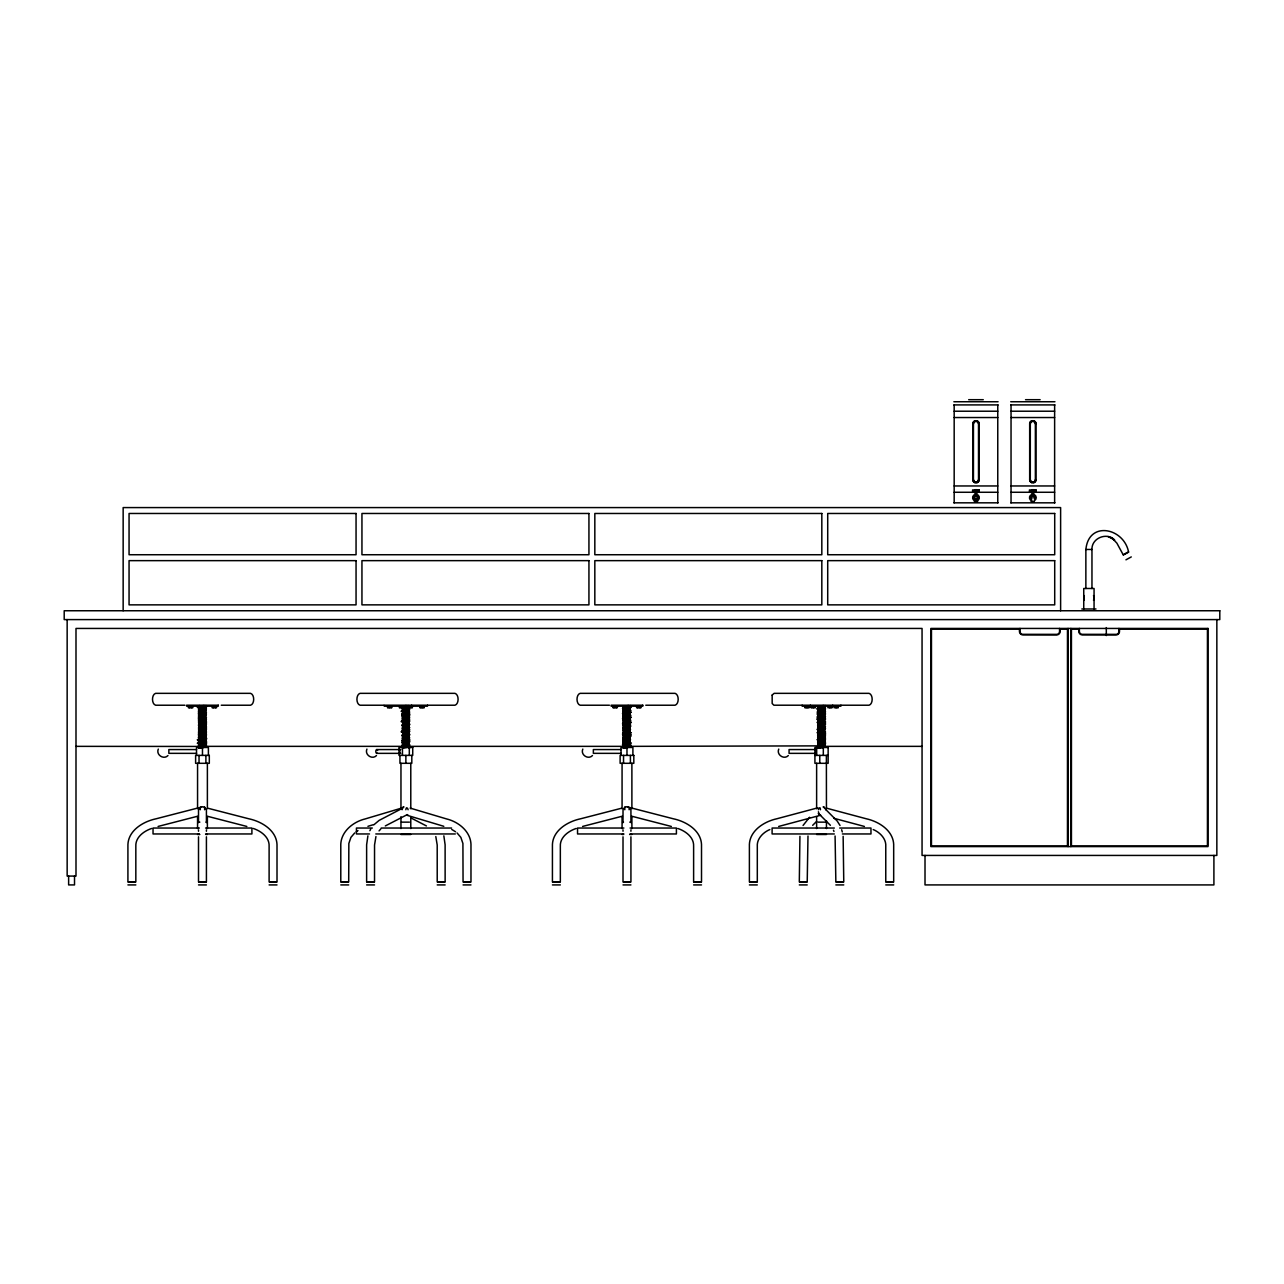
<?xml version="1.0" encoding="UTF-8"?>
<svg xmlns="http://www.w3.org/2000/svg" width="1284" height="1284" viewBox="0 0 1284 1284"><rect width="100%" height="100%" fill="white"/><g stroke="black" fill="none" stroke-linecap="round" stroke-linejoin="round"><path stroke-width="1.5" d="M408.89 706.826L403.208 707.853M409.724 747.946L408.665 747.689M799.932 836.317L799.306 881.947L807.219 881.947L807.989 836.012M1091.962 588.489L1091.962 549.472C1091.48 538.012 1106.952 531.913 1114.672 540.018L1108.044 536.503M815.388 750.514L815.87 749.583L815.805 753.355L789.066 753.355L789.066 749.567L815.805 749.567M366.919 749.086C364.367 754.719 372.248 760.096 376.501 755.554M778.746 749.086C776.21 754.719 784.091 760.096 788.344 755.554M158.301 749.086C155.749 754.767 163.71 760.08 167.979 755.554M582.808 749.086C580.256 754.767 588.216 760.08 592.486 755.554M1034.294 498.16L1033.54 496.33L1031.726 496.667M367.898 835.852L366.63 844.808L366.63 881.947L374.527 881.947L374.543 845L375.939 836.558M369.872 830.7L370.691 829.143M803.062 825.468L809.562 817.266M402.919 707.773L408.569 706.377M403.786 709.651L402.903 709.394L403.786 709.025M403.786 711.368L402.919 711.192L403.786 710.726M403.208 712.989C401.122 711.079 412.116 712.026 407.285 711.063M403.786 714.787L402.919 714.61L404.155 714.016M403.786 716.488L402.903 716.231L403.786 715.862M403.208 718.109C401.057 716.199 412.116 717.178 407.285 716.199M403.786 719.907L402.903 719.65L403.786 719.281M403.786 721.624L402.903 721.367L404.155 720.854M403.208 723.245C401.17 721.319 412.1 722.298 407.285 721.335M403.786 725.043L402.903 724.786L404.155 724.272M403.786 726.744L402.919 726.583L403.786 726.118M403.208 728.381C401.122 726.471 412.116 727.418 407.285 726.455M403.786 730.163L402.919 730.002L403.786 729.537M403.786 731.88L402.903 731.623L404.155 731.11M403.208 733.501C401.089 731.559 412.1 732.57 407.285 731.591M403.786 735.299L402.903 735.042L404.155 734.528M403.786 737L402.919 736.839L403.786 736.374M403.208 738.637C401.122 736.727 412.116 737.674 407.285 736.711M403.786 740.419L402.919 740.258L403.786 739.793M403.786 742.136L402.903 741.879L403.786 741.51M403.208 743.757C401.089 741.815 412.1 742.826 407.285 741.847M404.155 745.635L402.919 745.378L403.786 744.929M403.786 747.047L403.208 746.325L407.237 745.86M1031.758 496.603L1031.758 498.77M379.053 830.892L380.722 829.079M818.502 706.232L817.619 706.457L818.55 706.633M818.502 707.307L817.619 707.083L818.55 707.259M818.502 707.949L817.619 708.158L818.55 708.335M818.502 713.069L817.619 713.294L818.55 713.471M818.502 717.563L817.619 717.339L818.55 717.515M818.502 718.205L817.619 718.43L818.55 718.591M818.502 723.325L817.619 723.55L818.55 723.727M818.502 728.461L817.619 728.686L818.55 728.847M824.922 730.002L817.619 731.029L824.184 730.211M818.502 733.581L817.619 733.806L818.55 733.983M824.119 733.324L825.5 733.581L817.619 734.448L823.172 734.063M823.558 736.968L824.633 737.225L817.619 737.867L825.5 737L824.119 736.743M818.55 739.102C815.773 738.156 826.928 738.444 823.558 737.61M818.502 743.853L825.5 742.136L824.119 741.879M824.119 744.672C827.779 745.619 814.152 745.25 818.55 745.731M820.38 746.694L819.224 747.208M812.676 825.323L816.608 821.407M373.949 824.729L379.149 820.38L402.582 808.198M354.705 832.947L350.917 837.377L348.847 843.476L348.702 881.947L340.79 881.947L340.79 846.349C340.051 832.385 352.602 821.953 365.17 818.935L401.619 808.085M976.45 499.139C980.494 496.041 971.795 495.415 975.278 499.059M817.619 747.898L824.922 746.871M356.214 831.759L357.979 830.587M199.277 707.179L198.506 706.377L199.389 705.51M204.991 706.2C181.076 709.394 222.742 704.579 199.277 706.537M199.277 708.254L206.467 707.227L198.506 708.078L199.277 708.88M204.991 707.901C187.897 709.522 209.966 708.527 204.83 707.596M199.277 709.956L206.467 708.928L198.506 709.795L199.277 710.598M205.713 709.731L198.506 710.421L206.275 709.474M205.584 710.421L198.506 711.496L199.277 712.299M204.991 711.32C187.897 712.941 209.966 711.946 204.83 711.015M199.277 713.374L206.467 712.347L198.506 713.214L199.277 714.016M204.991 713.037C187.897 714.658 209.966 713.663 204.83 712.732M199.277 715.092L206.467 714.064L198.506 714.915L199.277 715.718M205.713 714.867L198.506 715.557L206.275 714.61M205.584 715.557L198.506 716.632L199.277 717.435M204.991 716.456C187.897 718.077 209.966 717.082 204.83 716.151M199.277 718.51L206.467 717.483L198.506 718.334L199.277 719.136M204.991 718.173C187.897 719.778 209.966 718.783 204.83 717.852M199.277 720.212L206.467 719.184L198.506 720.051L199.277 720.854M205.713 720.003L198.506 720.677L206.275 719.746M205.584 720.677L198.506 721.752L199.277 722.555M199.277 721.929L206.467 721.528L198.506 722.394L204.991 721.592M204.83 722.362L206.467 722.603L198.506 724.096L206.467 723.245L204.83 722.988M199.277 725.348L206.467 724.32L198.506 725.171L199.277 725.974M206.275 724.866L198.506 725.813L205.584 725.171M206.275 725.942L198.506 727.514L206.467 726.664L204.83 726.407M204.991 727.354L198.506 728.59L199.277 729.392M199.277 728.766L206.467 728.381L198.506 729.232L204.991 728.429M205.584 725.813L202.487 726.23M204.83 729.2L206.467 729.456L198.506 730.933L206.275 730.002M205.584 730.933L198.506 732.008L199.277 732.811M199.277 732.185L206.467 731.8L198.506 732.65L204.991 731.848M199.277 733.902L206.467 732.875L198.506 733.726L199.277 734.528M204.991 733.549C187.897 735.17 209.966 734.175 204.83 733.244M204.991 734.191L198.506 735.427L199.277 736.246M199.277 735.604L206.467 735.218L198.506 736.069L205.584 735.427M205.584 736.069L198.506 737.144L199.277 737.947M204.991 736.968C187.897 738.589 209.966 737.594 204.83 736.663M204.991 737.61L198.506 738.846L199.277 739.664M204.991 738.685C181.076 741.879 222.742 737.064 199.277 739.022M199.277 740.74L206.467 739.712L198.506 740.563L199.277 741.366M205.713 740.515C187.127 741.783 210.078 741.157 204.83 740.082M205.584 741.189L198.506 742.264L199.277 743.083M204.991 742.104C181.076 745.298 222.742 740.483 199.277 742.441M204.83 743.5L206.467 743.757L198.506 743.982L206.467 743.131L198.506 743.982L201.267 744.961M201.267 744.271L198.506 744.608L204.991 743.805M204.83 744.576L206.467 744.832L198.506 745.683L204.991 744.447M199.983 745.635L198.506 746.325L204.991 745.86M198.699 747.898L204.991 746.277M203.45 746.678L199.389 746.55M626.993 707.436C642.514 706.056 610.205 709.201 627.956 708.415M626.993 709.137L627.956 709.057L623.013 709.795L624.65 710.678M629.93 709.699L623.013 710.421L630.219 709.394M630.219 711.111L623.013 711.496L630.974 710.646L624.489 711.111L623.205 712.219M624.65 710.052C619.081 709.538 635.805 708.752 628.807 709.025L629.497 708.88M626.993 712.556C642.514 711.176 610.205 714.337 627.956 713.551M626.993 714.273L627.956 714.193L623.013 714.915L624.65 715.814M629.93 714.835L623.013 715.557L630.219 714.53M624.65 716.889L623.013 716.632L630.974 715.766L624.056 716.328L623.205 717.339M628.807 713.471L630.219 712.813M624.65 715.172C619.081 714.658 635.805 713.888 628.807 714.145M626.993 717.692C642.514 716.312 610.205 719.457 627.956 718.671M626.993 719.393L627.956 719.313L623.013 720.051L624.65 720.934M624.056 717.403L630.219 716.231M629.93 719.955L623.013 720.677L630.219 719.65M630.219 721.367L623.013 721.752L630.974 720.902L624.489 721.367L623.205 722.475M624.65 720.308C619.081 719.794 635.805 719.008 628.807 719.281L629.497 719.136M626.993 722.812C642.514 721.447 610.205 724.593 627.956 723.807M626.993 724.529L627.956 724.449L623.013 725.171L624.65 726.07M630.219 724.786L623.013 725.813L629.93 725.091M624.65 727.145L623.013 726.888L630.974 726.038L624.056 726.583L623.205 727.611M628.807 723.727L630.219 723.069M624.65 725.428C619.081 724.914 635.805 724.144 628.807 724.401M630.219 727.563L623.013 728.59L627.956 728.943M627.956 729.569L623.013 730.307L624.65 731.19M629.93 730.211L623.013 730.933L630.219 729.906M629.93 730.853L623.205 732.731M624.65 730.564C619.081 730.05 635.805 729.264 628.807 729.537L629.497 729.392M626.993 733.068C642.514 731.703 610.205 734.849 627.956 734.063M626.993 734.785L627.956 734.705L623.013 735.427L624.65 736.326M624.65 735.684L623.013 735.427L630.974 735.218L623.013 736.069L629.93 735.347M630.219 736.743L623.013 737.144L630.974 736.294L624.489 736.743L623.205 737.867M630.219 737.835L623.013 738.846L627.956 739.199M626.993 739.921L627.956 739.841L623.013 740.563L624.65 741.446M629.93 740.483C611.778 741.879 634.617 741.077 629.337 740.082M629.93 741.109L623.013 742.906L630.219 741.879M626.993 743.34C642.514 741.959 610.205 745.105 627.956 744.319M629.337 744.576C636.639 744.993 612.629 746.325 627.956 744.961L626.993 745.041M624.489 745.635L623.013 746.325L628.807 745.94M624.65 746.357L623.013 746.1L623.896 746.55M629.93 745.779L630.974 745.474L629.337 745.218M629.93 746.197L630.974 746.325L623.205 747.898M629.93 747.272L630.219 746.79M1123.34 555.025L1128.684 552.12M1125.94 559.824L1131.284 556.919M385.328 825.933L406.354 815.083L443.815 826.318M769.854 829.56C763.771 832.016 756.677 838.436 757.303 846.365L757.303 881.947L749.391 881.947L749.391 846.349C748.716 831.326 763.579 821.696 776.676 818.807L817.876 807.813M206.275 736.374L199.277 737.321M198.506 746.325L206.467 745.474L204.83 745.218M630.219 705.975L623.013 707.002L630.781 705.606M623.013 712.139L624.65 711.882M623.013 717.258L629.93 716.536M623.013 722.394L624.65 722.138M623.013 727.514L630.219 726.487M623.013 732.65L630.219 731.623M623.013 737.77L624.65 737.514M623.013 746.325L629.93 745.603M151.64 828.469C143.904 831.069 135.302 837.264 135.831 846.365L135.831 881.947L127.919 881.947L127.919 846.349C127.293 831.037 142.765 821.599 156.022 818.807L202.551 806.801M576.147 828.469C568.411 831.069 559.808 837.264 560.338 846.365L560.338 881.947L552.425 881.947L552.425 846.349C551.799 831.037 567.271 821.599 580.529 818.807L621.247 808.31M818.935 707.773L824.633 707.083L823.558 706.826M824.408 708.88L823.558 708.543M818.55 711.753L817.619 711.577L824.184 710.341M818.935 712.909L824.633 712.219L823.558 711.962M823.895 714.145L823.558 713.663M818.55 716.889L817.619 716.713L824.184 715.461M818.935 718.029L824.633 717.339L823.558 717.098M824.408 719.136L823.558 718.799M818.55 722.009L817.619 721.849L824.184 720.597M823.172 723.807L817.619 724.192L824.633 722.475L823.558 722.218M823.895 724.401L823.558 723.935M818.55 727.145L817.619 726.969L824.184 725.717M818.935 728.285L824.633 727.611L823.558 727.354M824.408 729.392L823.558 729.055M818.55 732.265L817.619 732.105L824.184 730.853M822.29 734.785L823.172 734.705L818.566 734.576C815.131 732.683 826.912 733.469 823.558 732.474M824.408 734.528L823.558 734.191M818.55 737.401L817.619 737.225L824.184 735.989M824.408 739.664L823.558 739.311M818.55 742.521L817.619 742.361L824.184 741.109M818.55 744.238C815.677 743.292 826.992 743.596 823.558 742.73M824.408 744.784L823.558 744.447M402.903 705.975L406.338 705.542M402.903 709.394L403.738 709.233M402.903 712.813L408.874 712.042L407.285 711.705M402.903 716.231L408.569 715.557M402.903 717.949L409.74 717.307L402.053 718.173L403.208 719.184L402.069 719.955L409.724 719.104L407.686 718.767M402.903 719.65L403.738 719.489M402.903 721.367L409.74 720.725L402.053 721.592L404.155 721.929M402.903 724.786L403.738 724.609M402.903 728.205L409.74 727.563L402.053 728.429L403.208 729.456L402.069 730.211L409.724 729.36L407.686 729.023M402.903 731.623L409.74 730.981L402.053 731.848L404.155 732.185M402.903 735.042L403.738 734.865M402.903 738.461L409.74 737.835L402.053 738.685L403.208 739.712L402.069 740.483L409.724 739.616L407.686 739.279M402.903 741.879L409.74 741.253L402.053 742.104L404.155 742.441M402.903 745.298L403.738 745.121M403.786 746.405L402.903 746.79M402.903 747.015L407.237 746.277M402.919 747.946L407.237 747.352M367.93 826.318L373.564 824.633M825.5 705.606C804.908 707.612 829.239 706.778 824.119 705.975M403.786 745.555L402.053 745.523L403.786 745.33M408.569 717.258L408.055 716.921M408.569 727.514L408.055 727.177M408.569 737.77L408.055 737.433M778.682 826.447L820.685 815.228M818.566 746.951L817.619 747.272L818.55 747.432M158.093 826.447L197.88 816.175M582.599 826.447L622.387 816.175M399.372 706.184L399.372 707.677L401.956 707.677L401.956 706.184L408.617 705.606M822.29 709.137L823.172 709.057L817.619 709.875L818.55 710.052M822.29 714.273L823.172 714.177L817.619 714.995L818.55 715.172M822.29 719.393L823.172 719.313L817.619 720.131L818.55 720.308M822.29 724.529L823.172 724.449L817.619 725.267L818.55 725.428M823.172 729.585L817.619 730.387L818.55 730.564M818.935 735.122L817.619 735.523L818.55 735.684M822.29 739.921L823.172 739.825L817.619 740.643L818.55 740.82M823.172 744.319L817.619 744.704L823.172 744.961L822.29 745.041M629.337 746.357L824.408 745.86M204.991 707.179L202.487 707.436M204.991 710.598L202.487 710.854M204.991 714.016L202.487 714.273M204.991 717.435L202.487 717.692M204.991 720.854L202.487 721.11M204.991 722.218L202.487 722.812M204.991 724.272L202.487 724.529M204.991 729.055L202.487 729.649M629.497 710.598L626.993 710.854M629.497 720.854L626.993 721.11M629.93 727.434L626.993 727.948M629.497 734.528L628.807 734.095M629.93 737.69L626.993 738.204M629.497 739.664L628.807 739.793C635.821 739.44 619.113 740.338 624.65 740.82M629.497 744.784L628.807 744.351L630.219 743.596M199.55 747.946L203.45 747.529M624.056 707.131L629.93 706.28M624.056 707.773L629.497 707.179M624.056 712.267L629.93 711.416M624.056 712.909L629.497 712.299M624.056 718.029L629.497 717.435M624.056 722.523L629.93 721.672M624.056 723.165L629.497 722.555M624.056 727.659L629.93 726.792M624.056 728.285L629.497 727.691M624.056 732.779L629.93 731.928M624.056 733.421L629.497 732.811M624.056 737.915L629.93 737.064M624.056 738.541L629.497 737.947M624.056 743.035L629.93 742.184M624.056 743.677L629.497 743.083M624.056 746.871L628.807 746.357M629.93 747.095L623.013 747.176L627.956 746.678M624.056 747.946L627.956 747.529M824.408 707.179L822.29 707.436M823.895 708.335L825.5 707.949L824.119 707.693M824.408 710.598L822.29 710.854M824.408 712.299L822.29 712.556M823.895 713.471L825.5 713.069L824.119 712.813M824.408 715.718L822.29 715.974M824.408 717.435L822.29 717.692M823.895 718.591L825.5 718.205L824.119 717.949M824.408 720.854L822.29 721.11M824.408 722.555L822.29 722.812M823.895 723.727L825.5 723.325L824.119 723.069M824.408 725.974L822.29 726.23M824.408 727.691L822.29 727.948M823.895 728.847L825.5 728.461L824.119 728.205M824.408 731.11L822.29 731.366M824.408 732.811L822.29 733.068M823.895 733.983L823.558 733.549M824.408 736.246L822.29 736.486M824.408 737.947L822.29 738.204M823.895 739.102L825.5 738.717L824.119 738.461M824.408 741.366L822.29 741.622M824.408 743.083L822.29 743.34M823.895 744.238L823.558 743.805M824.408 746.277L818.566 746.55M403.738 708.591C397.302 710.774 413.946 708.736 407.686 708.511M403.738 713.727L402.903 713.888L403.786 714.145M403.738 714.353L402.919 714.61M403.738 718.847L403.208 719.184M403.738 723.983L402.903 724.144L403.786 724.401M403.738 729.103C397.944 729.039 414.572 728.461 407.686 727.948M403.738 729.745L402.919 730.002M403.738 734.239L402.903 734.4L403.786 734.657M403.738 739.359C397.944 739.295 414.572 738.733 407.686 738.204M403.738 740.001L402.919 740.258M403.738 744.495L402.454 745.474L403.208 746.55M206.275 705.606L204.83 705.767M408.569 709.795L402.069 710.341L409.724 709.474L407.686 709.137M408.569 710.421L402.919 711.192M404.155 715.092L402.053 714.739L409.74 714.53L402.069 716.536L409.724 715.686L408.665 715.429M408.569 720.051L402.903 720.725L403.786 720.982M408.569 725.171L402.069 725.717L409.74 724.786L402.053 725.011L404.155 725.348M408.569 725.813L402.919 726.583M408.569 730.307L402.903 730.981L403.786 731.238M408.569 735.427L402.069 735.989L409.74 735.042L402.053 735.267L404.155 735.604M408.569 736.069L402.919 736.839M407.686 739.921L409.724 740.258L402.903 741.253L402.069 742.826L409.724 741.959L407.686 741.622M407.237 707.179L404.492 707.436M407.237 708.88L404.492 709.137L408.89 708.543L404.492 708.511M407.237 710.598L404.492 710.854M407.237 714.016L404.492 714.273L408.89 713.663L404.492 713.631M407.237 717.435L404.492 717.692M407.237 719.136L404.492 719.393L408.874 718.88L407.285 718.542M407.237 720.854L404.492 721.11M408.055 722.041L408.874 722.298L402.919 723.165M407.237 724.272L404.492 724.529L409.74 724.144L407.622 724.497M407.237 725.974L404.492 726.23M407.237 729.392L404.492 729.649L408.874 729.135L407.285 728.798M408.055 732.313L408.874 732.57L402.919 733.421M407.237 734.528L404.492 734.785L409.74 734.4L407.622 734.753M407.237 736.246L404.492 736.486M407.237 739.664L404.492 739.921L408.89 739.311L404.492 739.279M408.055 742.569L408.874 742.826L402.919 743.677M407.237 744.784L404.492 745.041L409.74 744.672L402.422 745.442M407.237 746.502C391.604 747.962 413.111 746.261 408.665 745.988M818.935 707.131L824.633 706.457L823.558 706.2M818.935 712.267L825.5 711.368L824.119 711.111M818.935 717.403L825.5 716.488L824.119 716.231M818.935 722.523L825.5 721.624L824.119 721.367M818.935 727.659L824.633 726.969L823.558 726.712M818.935 732.779L825.5 731.88L824.119 731.623M818.935 747.946L823.895 747.432M975.968 420.703L975.15 420.815A3.162 3.162 0 0 0 972.807 423.864L972.807 479.638A3.162 3.162 0 0 0 975.15 482.688L976.787 482.688A3.162 3.13 -90 0 0 979.13 479.638L979.13 423.864A3.162 3.162 0 0 0 976.787 420.815L975.326 421.425A2.52 2.52 0 0 0 973.449 423.864L973.449 479.638A2.52 2.52 0 0 0 975.326 482.078L976.626 482.078A2.536 2.504 -90 0 0 978.504 479.638L978.504 423.864A2.52 2.52 0 0 0 976.626 421.425L975.968 421.329M1032.834 420.703L1032.015 420.815A3.162 3.162 0 0 0 1029.672 423.864L1029.672 479.638A3.162 3.162 0 0 0 1032.015 482.688L1033.652 482.688A3.162 3.13 -90 0 0 1035.995 479.638L1035.995 423.864A3.162 3.162 0 0 0 1033.652 420.815L1032.834 420.703L1033.492 421.425A2.536 2.504 -90 0 1 1035.369 423.864L1035.369 479.638A2.52 2.52 0 0 1 1033.492 482.078L1032.176 482.078A2.536 2.504 -90 0 1 1030.298 479.638L1030.314 423.864A2.52 2.52 0 0 1 1032.176 421.425L1032.834 421.329M199.983 705.975L204.3 705.542M204.991 708.88L202.487 709.137M204.991 712.299L202.487 712.556M204.991 715.718L202.487 715.974M204.991 719.136L202.487 719.393M204.991 722.555L199.277 723.63M204.991 725.974L199.277 727.049M204.991 727.691L202.487 727.948M204.991 729.392L199.277 730.468M204.991 731.11L202.487 731.366M204.991 732.811L202.487 733.068M204.991 734.528L202.487 734.785M204.991 736.246L202.487 736.486M204.991 737.947L202.487 738.204M204.991 739.664L202.487 739.921M204.991 741.366L202.487 741.622M204.991 743.083L202.487 743.34M204.991 744.784L202.487 745.041M624.489 705.975L628.807 705.542M628.807 708.335L630.219 707.693M629.497 715.718L626.993 715.974M628.807 718.591L630.219 717.949M629.497 725.974L626.993 726.23M628.807 728.847L629.93 728.51M629.497 731.11L626.993 731.366M628.807 733.983L630.219 733.324M629.497 736.246L626.993 736.486M628.807 739.102L630.219 738.461M629.497 741.366L626.993 741.622M823.895 705.542L820.38 705.895M407.237 708.254L408.89 707.901L407.285 707.644M407.237 713.374L408.89 713.037L407.285 712.781M404.492 723.887L408.874 723.373L407.285 723.036M404.492 734.143L408.874 733.646L407.285 733.292M407.237 739.022L408.89 738.685L407.285 738.428M404.492 744.415L408.874 743.901L407.285 743.548M824.922 725.942L817.619 727.611L825.5 726.744L824.119 726.487M824.119 729.28C828.485 730.275 815.051 729.2 818.566 731.158L818.935 731.703M824.922 736.197L817.715 737.144L818.935 738.541M824.119 739.536L825.5 739.793L817.619 741.285L824.184 740.483M824.119 742.954L825.5 743.211L817.715 744.608L825.5 743.853L824.119 743.596M824.922 746.245L817.715 747.176L818.566 748.042M968.682 399.693L983.271 399.693M1025.531 399.693L1040.136 399.693M204.83 721.159L206.275 720.822M204.83 727.996L206.467 727.739L204.83 727.482M205.713 730.259L199.277 731.11M204.83 731.415L206.275 731.077M204.83 734.833L206.467 734.576L204.83 734.32M204.83 738.252L206.467 737.995L204.83 737.738M204.83 741.671L206.275 741.333M629.93 707.998L623.013 708.72L624.65 708.977M629.93 718.254L623.013 718.976L624.65 719.233M629.337 734.833L630.974 734.576L629.337 734.32M629.497 743.805L623.013 744.608L624.65 744.864M624.65 747.561L623.013 747.818L623.896 748.042M407.237 712.299L404.492 712.556M407.237 715.718L404.492 715.974M404.492 718.767L408.874 718.254L407.285 717.917M407.237 722.555L404.492 722.812M407.237 727.691L404.492 727.948M404.492 729.023L408.874 728.51L407.285 728.172M407.237 731.11L404.492 731.366M407.237 732.811L404.492 733.068M407.237 737.947L404.492 738.204M407.237 741.366L404.492 741.622M407.237 743.083L404.492 743.34M823.172 708.415C806.561 709.667 828.084 707.982 823.558 707.901M823.172 713.551C807.379 714.771 827.217 713.15 823.558 713.037M823.172 718.671C806.561 719.923 828.084 718.237 823.558 718.173M823.172 728.943C807.379 730.163 827.217 728.542 823.558 728.429M822.29 729.649L823.172 729.569M823.172 739.199C807.379 740.419 827.217 738.798 823.558 738.685M821.327 746.839L823.895 746.63M408.617 706.232L402.069 706.28M403.208 708.928C398.714 706.633 412.084 707.998 408.665 706.89M404.155 711.673C397.446 710.967 412.357 711.063 408.665 710.309M403.208 715.766C396.274 711.32 415.551 713.085 407.686 711.93M407.622 714.241L409.74 713.888L407.686 713.631M408.617 714.787L402.053 715.381L404.155 715.718M408.665 725.685C400.383 730.532 400.143 720.677 408.665 722.266M408.665 735.941C400.383 740.788 400.143 730.933 408.665 732.522M408.617 740.419L402.053 741.029L403.208 741.414M403.208 744.832C398.714 742.537 412.084 743.901 408.665 742.778M626.993 729.649L627.956 729.585M818.999 723.293L825.5 722.699L824.119 722.443M818.999 733.549L825.5 732.955L824.119 732.699M953.868 401.748L998.085 401.748M1010.717 401.748L1054.95 401.748M953.868 404.909L998.085 404.909M1010.717 404.909L1054.95 404.909M954.173 411.217L997.764 411.217M1011.038 411.217L1054.629 411.217M954.173 417.541L997.764 417.541M1011.038 417.541L1054.629 417.541M954.173 485.962L997.764 485.962M1011.038 485.962L1054.629 485.962M974.973 489.718L976.98 489.718M1031.838 489.718L1033.845 489.718M979.275 489.958L972.566 489.958L972.598 491.451L979.275 491.451M1036.14 489.958L1029.431 489.958L1029.463 491.451L1036.14 491.451M954.173 492.27L997.764 492.27M1011.038 492.27L1054.629 492.27M974.973 492.558L976.98 492.558M1031.838 492.558L1033.845 492.558M974.652 492.944L977.317 492.944M1031.517 492.944L1034.182 492.944M953.868 502.83L998.085 502.83M1010.717 502.83L1054.95 502.83M1088.431 549.472L1085.895 549.472C1088.639 520.469 1123.789 527.772 1128.524 551.815L1123.163 554.72L1116.871 543.132L1111.896 537.884M1088.912 549.472L1091.962 549.472M1081.834 608.985L1095.99 608.985M184.928 705.221L155.637 705.221C151.464 704.033 151.464 694.532 155.637 693.344L250.557 693.344C254.73 694.532 254.73 704.033 250.557 705.221L221.265 705.221M383.788 705.221L360.05 705.221C355.877 704.033 355.877 694.532 360.05 693.344L454.969 693.344C459.142 694.532 459.142 704.033 454.969 705.221L384.269 705.205L384.269 706.184L427.492 706.184L427.492 705.205M609.435 705.221L580.143 705.221C575.97 704.033 575.97 694.532 580.143 693.344L675.063 693.344C679.236 694.532 679.236 704.033 675.063 705.221L645.772 705.221M809.064 707.677L804.956 707.677L804.956 706.184M815.196 707.677L811.087 707.677L811.087 706.184M75.997 746.357L201.267 746.453M404.797 746.357L206.307 746.357L199.277 747.352M408.81 746.357L625.34 746.357M825.821 746.357L922.056 746.357M196.532 749.567L168.846 749.567L168.846 753.339L196.532 753.355M376.758 749.567L400.736 749.567M621.039 749.567L593.352 749.567L593.352 753.339L621.039 753.355M376.758 753.355L400.736 753.355M814.923 755.393L828.148 755.393M198.988 822.145L199.822 822.145M206.05 822.145L206.885 822.145M401.475 822.145L409.452 822.145M622.579 822.145L623.494 822.145M629.754 822.145L630.556 822.145M818.068 822.145L825.949 822.145M199.373 828.036L153.037 828.036L153.037 833.958L199.373 833.958M205.568 828.036L251.905 828.036L251.905 833.958L205.568 833.958M372.328 828.036L356.438 828.036L356.438 833.958L369.503 833.958M381.155 828.036L451.551 828.036M623.88 828.036L577.543 828.036L577.543 833.958L623.88 833.958M630.075 828.036L676.411 828.036L676.411 833.958L630.075 833.958M834.327 828.036L772.101 828.036L772.101 833.958L834.327 833.958M839.704 828.036L870.969 828.036L870.969 833.958L842.384 833.958M375.779 833.958L455.306 833.958M197.559 834.488L199.822 834.488M205.938 834.488L207.382 834.488M400.961 834.488L410.784 834.488M622.066 834.488L623.494 834.488M629.609 834.488L631.889 834.488M816.624 834.488L826.447 834.488M128.448 882.188L135.302 882.188M199.036 882.188L205.889 882.188M269.624 882.188L276.493 882.188M341.303 882.188L348.173 882.188M367.144 882.188L374.013 882.188M437.748 882.188L444.601 882.188M463.572 882.188L470.442 882.188M552.955 882.188L559.808 882.188M623.543 882.188L630.396 882.188M694.13 882.188L701 882.188M749.92 882.188L756.79 882.188M799.836 882.188L806.705 882.188M836.382 882.188L843.235 882.188M886.297 882.188L893.15 882.188M127.919 884.917L135.831 884.917M198.506 884.917L206.419 884.917M269.11 884.917L277.007 884.917M340.79 884.917L348.702 884.917M366.63 884.917L374.527 884.917M437.218 884.917L445.131 884.917M463.059 884.917L470.971 884.917M552.425 884.917L560.338 884.917M623.013 884.917L630.926 884.917M693.617 884.917L701.513 884.917M749.391 884.917L757.303 884.917M799.306 884.917L807.219 884.917M835.852 884.917L843.765 884.917M885.767 884.917L893.68 884.917M201.267 745.811L198.506 745.474M403.176 708.158L404.155 708.254M404.155 708.88C397.093 708.222 414.668 708.094 407.686 707.436M404.155 709.956C393.289 713.118 416.16 711.208 407.686 710.854M404.155 710.598L403.208 710.646M403.176 713.294L404.155 713.374M404.155 716.793C396.563 717.371 414.475 716.52 407.686 715.974M403.176 718.43L404.155 718.51M404.155 719.136C397.093 718.478 414.668 718.366 407.686 717.692M404.155 720.212C393.289 723.373 416.16 721.48 407.686 721.11M403.176 723.55L404.155 723.63M404.155 725.974L403.208 726.038M404.155 727.049C396.563 727.627 414.475 726.776 407.686 726.23M403.176 728.686L404.155 728.766M404.155 729.392L403.208 729.456M404.155 730.468C393.289 733.629 416.16 731.736 407.686 731.366M403.176 733.806L404.155 733.902M404.155 736.246L403.208 736.294M404.155 737.321C396.612 737.915 414.491 737.016 407.686 736.486M403.176 738.942L404.155 739.022M404.155 739.664L403.208 739.712M404.155 740.74L402.454 740.563L404.155 741.366M403.176 744.062L404.155 744.158M404.155 744.784C397.093 744.126 414.668 743.998 407.686 743.34M404.155 746.277L402.454 746.325M404.155 747.352L402.454 747.176L402.454 755.393M407.686 712.556C414.251 713.23 399.26 713.182 403.176 713.92M407.686 719.393C414.251 720.067 399.26 720.019 403.176 720.773M407.686 722.812C414.283 723.518 399.292 723.422 403.176 724.192M407.686 723.887L408.89 723.935L407.285 723.678M407.686 729.649C414.283 730.355 399.292 730.259 403.176 731.029M407.686 733.068C414.283 733.774 399.292 733.678 403.176 734.448M407.686 734.143L408.89 734.191L407.285 733.934M407.686 744.415L408.89 744.447L407.285 744.19M407.686 745.041L409.74 745.298L402.422 746.068L403.208 746.325M624.65 708.335L623.013 708.078M624.65 713.471L623.013 713.214M624.65 714.097L623.013 713.84L629.93 713.118M624.65 718.591L623.013 718.334M624.65 723.727L623.013 723.47M624.65 724.353L623.013 724.096L629.93 723.373M624.65 728.847L623.013 728.59M624.65 729.489L623.013 729.232L630.219 728.205M624.65 732.265L623.013 732.008L630.219 730.981M624.65 733.983L623.013 733.726M624.65 734.608L623.013 734.352L629.497 733.549M629.337 739.456L630.219 739.536L628.807 739.231M624.65 739.102L623.013 738.846M624.65 739.744L623.013 739.488L629.497 738.685M624.65 742.521L623.013 742.264L630.219 741.253M624.65 744.238L623.013 743.982M624.65 745.731L623.013 745.474M204.83 706.97L204.991 706.826M204.83 708.672L204.991 708.543M204.83 709.314L205.713 709.394M204.83 712.09L204.991 711.962M204.83 713.808L204.991 713.663M204.83 714.434L205.713 714.53M204.83 717.226L204.991 717.098M204.83 718.928L204.991 718.799M204.83 719.57L205.713 719.65M204.83 724.064L204.991 723.935M204.83 724.706L205.713 724.786M204.83 729.826L205.713 729.906M204.83 732.618L204.991 732.474M204.83 739.456L204.991 739.311M204.83 742.874L204.991 742.73M200.143 746.357L198.506 746.1L200.673 746.582M824.119 707.051C828.613 707.998 813.542 707.099 819.224 709.185M824.119 708.768L825.5 709.025L817.619 710.501L824.922 709.474M824.119 712.187C828.485 713.182 815.051 712.106 818.566 714.064L818.935 714.61M824.119 713.888L825.5 714.145L817.619 715.637L824.922 714.61M824.119 717.307C828.613 718.27 813.542 717.355 819.224 719.441M824.119 719.024L825.5 719.281L817.619 720.773L824.922 719.746M824.119 724.144L825.5 724.401L817.619 725.893L824.922 724.866M824.119 727.563C828.613 728.526 813.542 727.611 819.224 729.713M824.119 734.4L825.5 734.657L817.619 736.149L825.5 735.299L824.119 735.042M824.119 737.835C828.613 738.782 813.542 737.867 819.224 739.969M824.119 740.178C828.661 741.045 814.361 740.483 819.224 741.671M824.119 745.298C827.939 745.506 817.282 747.192 817.715 745.474M408.665 746.614C412.292 747.432 399.436 747.063 403.176 747.898M200.673 745.089L199.389 745.474M200.673 745.731L199.389 744.832M818.935 743.677L818.566 743.131C815.436 742.441 827.105 742.698 823.558 742.104M823.558 711.32C815.517 712.508 813.639 712.652 824.922 710.566M823.558 716.456C818.117 716.52 811.263 718.35 824.922 715.686M823.558 721.592C815.517 722.764 813.639 722.924 824.922 720.822M823.558 723.293C826.896 723.935 816.062 723.534 818.566 724.32L818.935 724.866M823.558 731.848C815.517 733.02 813.639 733.18 824.922 731.077M199.277 711.673L206.275 710.566M199.277 716.793L206.275 715.686M199.277 724.272L204.991 723.293M199.277 727.691L204.991 726.712M819.224 709.827L818.935 709.474M819.224 711.529L817.715 710.421L824.184 709.699M819.224 714.321L819.224 714.947M819.224 716.023L817.715 715.557L824.184 714.835M819.224 716.665L818.935 716.328M819.224 720.083L818.935 719.746M819.224 721.785L817.715 720.677L824.184 719.955M819.224 724.577L819.224 725.203M819.224 726.295L817.715 725.813L824.184 725.091M819.224 726.921L818.935 726.583M819.224 730.339L818.935 730.002M819.224 732.057L818.566 731.158M819.224 735.475L818.566 734.576M819.224 736.551L817.715 736.069L824.184 735.347M819.224 737.177L818.935 736.839M819.224 740.595L818.935 740.258M819.224 742.312L818.935 741.959M819.224 746.582L817.619 746.197L818.935 746.871M824.922 741.333L817.715 742.264L818.566 743.131M624.489 709.105L624.489 709.731M624.489 710.822L624.489 711.448M624.489 714.241L624.489 714.867M624.489 715.942L624.489 716.584M624.489 719.361L624.489 720.003M624.489 721.078L624.489 721.704M624.489 724.497L624.489 725.123M624.489 726.198L624.489 726.84M624.489 729.617L624.489 730.259M624.489 731.334L624.489 731.96M624.489 734.753L624.489 735.379M624.489 736.454L624.489 737.096M624.489 739.873L624.489 740.515M624.489 741.59L624.489 742.216M199.389 748.042L198.506 747.818L206.275 746.871M626.881 806.801L673.41 818.807C686.667 821.599 702.139 831.037 701.513 846.349L701.513 881.947L693.617 881.947L693.617 846.365C694.146 837.264 685.528 831.069 677.808 828.469M631.551 816.175L671.339 826.447M208.185 808.31L248.903 818.807C262.161 821.599 277.633 831.037 277.007 846.349L277.007 881.947L269.11 881.947L269.11 846.365C269.64 837.264 261.021 831.069 253.301 828.469M207.045 816.175L246.833 826.447M827.073 808.31L866.395 818.807C879.492 821.696 894.354 831.326 893.68 846.349L893.68 881.947L885.767 881.947L885.767 846.365C886.393 838.436 879.299 832.016 873.216 829.56M833.846 818.277L864.389 826.447M410.126 808.085L446.575 818.935C459.142 821.953 471.693 832.385 470.971 846.349L470.971 881.947L463.059 881.947L462.914 843.476L460.844 837.377L457.056 832.947M410.655 817.796L426.416 825.933M451.743 829.432L455.531 831.759M1110.74 537.402L1113.18 538.863M825.516 809.289L837.136 820.974L840.025 825.468M818.598 813.558L830.395 825.323M833.476 830.186L833.958 831.454M435.806 836.558L437.202 845L437.218 881.947L445.131 881.947L445.115 844.808L443.847 835.852M841.662 829.753L842.272 831.936M835.081 836.012L835.852 881.947L843.765 881.947L843.139 836.317M1216.847 619.594L1216.847 855.433L922.056 855.433L922.056 628.438L75.997 628.438L75.997 876.073L67.153 876.073L67.153 619.594M1213.91 855.433L1213.91 884.917L925.01 884.917L925.01 855.433M1118.942 628.438L1118.942 631.375A2.889 2.889 0 0 1 1116.117 634.36L1082.171 634.328A2.889 2.889 0 0 1 1079.395 631.375L1079.346 628.438M1106.31 627.587L1106.31 635.58M1094.064 608.985L1094.064 588.489L1083.744 588.489L1083.744 608.985M1085.863 549.472L1085.863 588.489M1070.872 628.438L1070.872 846.589M1068.047 628.438L1068.047 846.589M1060.616 610.751L1060.616 507.581L123.152 507.581L123.152 610.751M1059.557 628.438L1059.557 631.375A2.889 2.889 0 0 1 1056.732 634.36L1022.802 634.328A2.889 2.889 0 0 1 1020.01 631.375L1019.977 628.438M1054.629 404.909L1054.629 502.83M1035.963 489.958L1035.963 491.451M1033.684 489.958L1033.684 491.451M1031.838 489.958L1031.79 491.451M1011.038 404.909L1011.038 502.83M997.764 404.909L997.764 502.83M979.098 489.958L979.098 491.451M976.819 489.958L976.819 491.451M974.989 489.958L974.989 491.451M974.925 489.958L974.925 491.451M954.173 404.909L954.173 502.83M840.908 705.205L840.908 706.184L802.163 706.184L802.163 705.205M838.115 706.184L838.115 707.677L834.006 707.677L834.183 706.184M837.954 706.184L837.954 707.677M836.237 706.184L836.237 707.677M835.9 706.184L835.9 707.677M832.722 705.205L832.722 706.184M831.984 706.184L831.984 707.677L827.875 707.677L828.036 706.184M831.823 706.184L831.823 707.677M830.09 706.184L830.09 707.677M829.769 706.184L829.769 707.677M826.382 755.393L826.447 808.792M826.447 820.653L826.447 828.565M823.317 747.481L823.317 755.393M819.77 755.393L819.77 763.306M816.688 747.481L816.688 755.393M816.624 763.306L816.624 808.792M816.624 816.704L816.624 828.565M815.196 706.184L815.035 707.677M813.318 706.184L813.318 707.677M812.981 706.184L812.981 707.677M811.263 706.184L811.263 707.677M810.348 705.205L810.348 706.184M809.064 706.184L808.904 707.677M807.171 706.184L807.171 707.677M806.833 706.184L806.833 707.677M805.116 706.184L805.116 707.677M641.085 706.184L641.085 707.677L636.591 707.677L636.591 706.184M640.331 706.184L640.331 707.677M639.592 706.184L639.592 707.677M638.084 706.184L638.084 707.677M637.346 706.184L637.346 707.677M632.9 755.393L632.9 747.481L621.039 747.481L621.039 755.393M631.889 763.306L631.889 808.792M631.889 816.704L631.889 828.565M630.926 822.627L630.926 810.766A3.948 3.948 0 0 0 629.77 807.957M630.926 829.865L630.926 831.246M630.926 836.815L630.926 881.947L623.013 881.947L623.013 836.815M630.396 755.393L630.396 763.306M629.128 807.957L629.128 809.739M626.977 747.481L626.977 755.393M624.81 806.946L624.81 809.739M623.543 755.393L623.543 763.306M623.013 822.627L623.013 810.766A3.948 3.948 0 0 1 624.168 807.957M623.013 829.865L623.013 831.246M622.066 763.306L622.066 808.792M622.066 816.704L622.066 828.565M617.347 706.184L617.347 707.677L612.869 707.677L612.869 706.184M616.609 706.184L616.609 707.677M615.855 706.184L615.855 707.677M614.362 706.184L614.362 707.677M613.608 706.184L613.608 707.677M424.234 706.184L424.234 707.677L419.932 707.677L419.932 706.184M423.816 706.184L423.816 707.677M422.516 706.184L422.516 707.677M421.65 706.184L421.65 707.677M420.349 706.184L420.349 707.677M412.373 706.184L412.373 707.677L408.055 707.677L408.055 706.184M411.939 706.184L411.939 707.677M411.666 705.205L411.666 706.184M411.811 755.393L411.811 763.306L399.95 763.306L399.95 755.393M410.784 763.306L410.784 808.792M410.784 816.704L410.784 828.565M410.655 706.184L410.655 707.677M409.789 706.184L409.789 707.677M409.307 747.481L409.307 755.393M408.489 706.184L408.489 707.677M405.872 755.393L405.872 763.306M401.106 706.184L401.106 707.677M400.961 763.306L400.961 808.792M400.961 816.704L400.961 828.565M399.805 706.184L399.805 707.677M391.829 706.184L391.829 707.677L387.511 707.677L387.511 706.184M391.395 706.184L391.395 707.677M390.095 706.184L390.095 707.677M389.245 706.184L389.245 707.677M387.945 706.184L387.945 707.677M216.579 706.184L216.579 707.677L212.085 707.677L212.085 706.184M215.824 706.184L215.824 707.677M215.086 706.184L215.086 707.677M213.577 706.184L213.577 707.677M212.839 706.184L212.839 707.677M208.393 755.393L208.393 747.481L196.532 747.481L196.532 755.393M207.382 763.306L207.382 808.792M207.382 816.704L207.382 828.565M206.419 822.627L206.419 810.766A3.948 3.948 0 0 0 205.263 807.957M206.419 829.865L206.419 831.246M206.419 836.815L206.419 881.947L198.506 881.947L198.506 836.815M205.889 755.393L205.889 763.306M204.621 806.946L204.621 809.739M202.471 747.481L202.471 755.393M200.304 807.957L200.304 809.739M199.036 755.393L199.036 763.306M198.506 822.627L198.506 810.766A3.948 3.948 0 0 1 199.662 807.957M198.506 829.865L198.506 831.246M197.559 763.306L197.559 808.792M197.559 816.704L197.559 828.565M192.841 706.184L192.841 707.677L188.363 707.677L188.363 706.184M192.102 706.184L192.102 707.677M191.348 706.184L191.348 707.677M189.855 706.184L189.855 707.677M189.101 706.184L189.101 707.677M74.52 876.073L74.52 884.917L68.63 884.917L68.63 876.073M976.787 420.815A3.162 3.13 -90 0 1 979.13 423.864M972.855 423.864A3.162 3.13 -90 0 1 975.214 420.815M979.13 479.638A3.162 3.162 0 0 1 976.787 482.688M975.214 482.688A3.162 3.13 -90 0 1 972.855 479.638M978.504 479.638A2.52 2.52 0 0 1 976.626 482.078M975.359 482.078A2.536 2.504 -90 0 1 973.481 479.638M976.626 421.425A2.536 2.504 -90 0 1 978.504 423.864M973.481 423.864A2.536 2.504 -90 0 1 975.359 421.425M976.562 494.372A3.371 3.371 0 0 1 976.562 501.017M975.391 501.017A3.371 3.371 0 0 1 975.391 494.372M976.643 495.849A1.958 1.958 0 0 1 976.643 499.524M975.31 499.524A1.958 1.958 0 0 1 975.31 495.849M1033.652 420.815A3.162 3.13 -90 0 1 1035.995 423.864M1035.995 479.638A3.162 3.162 0 0 1 1033.652 482.688M1032.015 482.688A3.162 3.13 -90 0 1 1029.672 479.638M1029.672 423.864A3.162 3.13 -90 0 1 1032.015 420.815M1032.176 482.078A2.52 2.52 0 0 1 1030.314 479.638M1033.492 421.425A2.52 2.52 0 0 1 1035.369 423.864M1030.298 423.864A2.536 2.504 -90 0 1 1032.176 421.425M1035.369 479.638A2.536 2.504 -90 0 1 1033.492 482.078M1032.834 494.308A3.371 3.371 0 0 1 1034.519 500.616M1031.694 500.856A3.371 3.371 0 0 1 1031.694 494.517M1032.834 495.736A1.958 1.958 0 0 1 1034.342 498.946M1031.582 499.187A1.958 1.958 0 0 1 1031.582 496.186M1093.503 595.583A5.152 5.152 0 0 1 1093.503 600.27M1084.322 600.27A5.152 5.152 0 0 1 1084.322 595.583M377.239 753.098A1.894 0.947 -90 0 1 375.939 752.408A1.894 0.947 -90 0 1 376.292 749.824A1.894 0.947 -90 0 1 377.592 750.514M399.982 752.617A1.894 0.947 -90 0 1 399.982 750.305M820.171 807.957A3.948 1.027 -90 0 1 820.444 809.739M819.722 814.586A3.948 1.027 -90 0 1 818.727 813.558M823.895 806.946A3.948 1.027 -90 0 1 824.344 807.957M823.092 806.946A3.948 3.82 -90 0 1 825.789 809.739M818.791 812.74A3.948 3.82 -90 0 1 818.406 811.777M818.406 809.739A3.948 3.82 -90 0 1 819.401 807.957M819.064 814.184A3.948 3.82 -90 0 1 818.277 813.558M200.481 807.331A3.948 3.948 0 0 1 201.444 806.946M203.482 806.946A3.948 3.948 0 0 1 204.445 807.331M624.987 807.331A3.948 3.948 0 0 1 625.95 806.946M627.988 806.946A3.948 3.948 0 0 1 628.951 807.331M402.101 809.739A3.948 1.974 -90 0 1 403.497 806.946M407.75 814.714A3.948 1.974 -90 0 1 407.237 814.586M405.84 809.739A3.948 1.974 -90 0 1 406.354 807.957M407.221 807.957A3.948 3.419 -90 0 1 408.103 809.739M402.373 807.957A3.948 3.419 -90 0 1 403.914 806.946M772.166 695.077L772.166 703.488L773.867 705.205L869.043 705.221C873.216 704.033 873.216 694.532 869.043 693.344L774.124 693.344L772.166 695.077M974.46 501.514L977.509 501.579L974.46 501.514M1031.325 501.514L1034.374 501.579L1031.325 501.514M356.053 513.472L129.058 513.472L129.058 554.736L356.053 554.736L356.053 513.472M588.939 513.472L361.944 513.472L361.944 554.736L588.939 554.736L588.939 513.472M821.824 513.472L594.829 513.472L594.829 554.736L821.824 554.736L821.824 513.472M1054.71 513.472L827.715 513.472L827.715 554.736L1054.71 554.736L1054.71 513.472M356.053 560.643L129.058 560.643L129.058 604.86L356.053 604.86L356.053 560.643M588.939 560.643L361.944 560.643L361.944 604.86L588.939 604.86L588.939 560.643M821.824 560.643L594.829 560.643L594.829 604.86L821.824 604.86L821.824 560.643M1054.71 560.643L827.715 560.643L827.715 604.86L1054.71 604.86L1054.71 560.643M1219.8 610.751L64.2 610.751L64.2 619.594L1219.8 619.594L1219.8 610.751M1208.003 628.438L930.9 628.438L930.9 846.589L1208.003 846.589L1208.003 628.438M1019.4 629.032L931.462 629.032L931.462 845.995L1067.469 845.995L1067.469 629.032L1060.119 629.032L1060.119 631.375A3.467 3.467 0 0 1 1056.732 634.954L1022.802 634.906A3.467 3.467 0 0 1 1019.448 631.375L1019.4 629.032M1078.785 629.032L1071.434 629.032L1071.434 845.995L1207.441 845.995L1207.441 629.032L1119.504 629.032L1119.504 631.375A3.467 3.467 0 0 1 1116.117 634.954L1082.171 634.906A3.467 3.467 0 0 1 1078.833 631.375L1078.785 629.032M218.28 705.205L186.645 705.205L186.645 706.184L218.28 706.184L218.28 705.205M642.786 705.205L611.152 705.205L611.152 706.184L642.786 706.184L642.786 705.205M412.726 747.481L399.019 747.481L399.019 755.393L412.726 755.393L412.726 747.481M828.148 747.481L814.923 747.481L814.923 763.306L828.148 763.306L828.148 747.481M209.308 755.393L195.617 755.393L195.617 763.306L209.308 763.306L209.308 755.393M633.814 755.393L620.124 755.393L620.124 763.306L633.814 763.306L633.814 755.393"/></g></svg>
